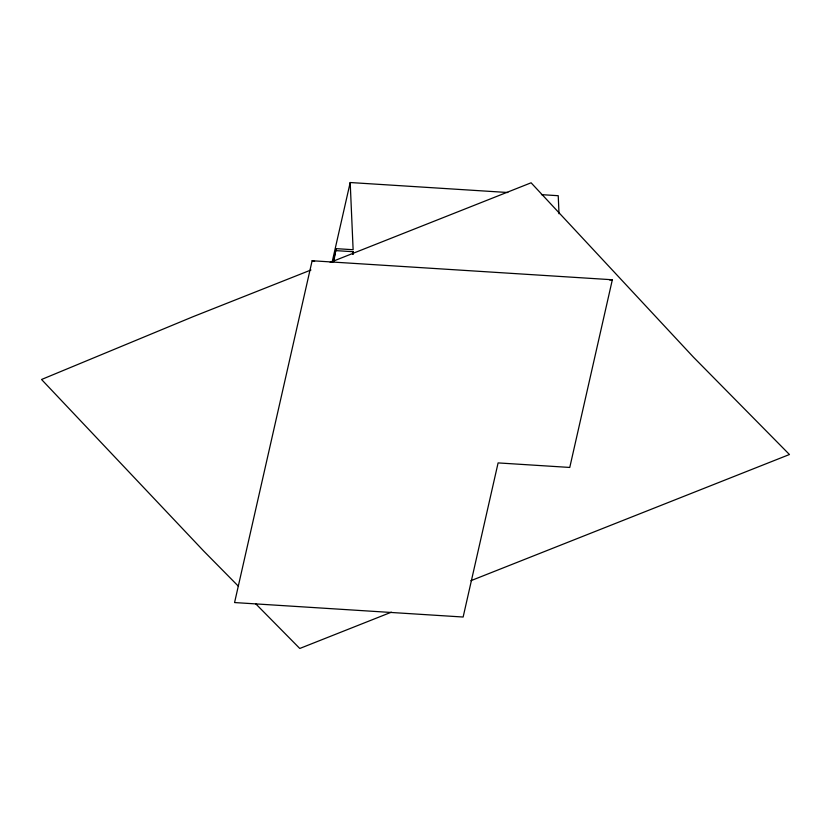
<?xml version="1.0" encoding="UTF-8"?>
<svg xmlns="http://www.w3.org/2000/svg" width="831" height="831" viewBox="0 0 831 831"><rect width="100%" height="100%" fill="white"/><g stroke="black" fill="none" stroke-linecap="round" stroke-linejoin="round"><path stroke-width="1.25" d="M312.124 260.747L234.571 602.558L463.137 617.028L498.101 462.909L569.765 467.448L612.343 279.756L312.124 260.747L314.596 261.453M332.151 262.035L350.194 182.529L507.824 192.512M333.335 260.976L336.129 248.646L353.123 249.716L350.194 182.529M333.698 261.755L336.129 248.646M352.656 254.193L353.206 251.72L336.223 250.65M310.95 270.002L193.052 316.694L41.55 379.487L203.855 551.202L238.487 586.322M330.198 262.378L531.102 182.799L693.532 357.257L789.45 454.515L470.886 580.692M391.349 612.198L299.773 648.471L255.803 603.888M609.767 280.078L612.343 279.756M541.428 194.641L558.224 195.711L559.014 213.764M353.206 251.72L353.32 254.224"/></g></svg>
